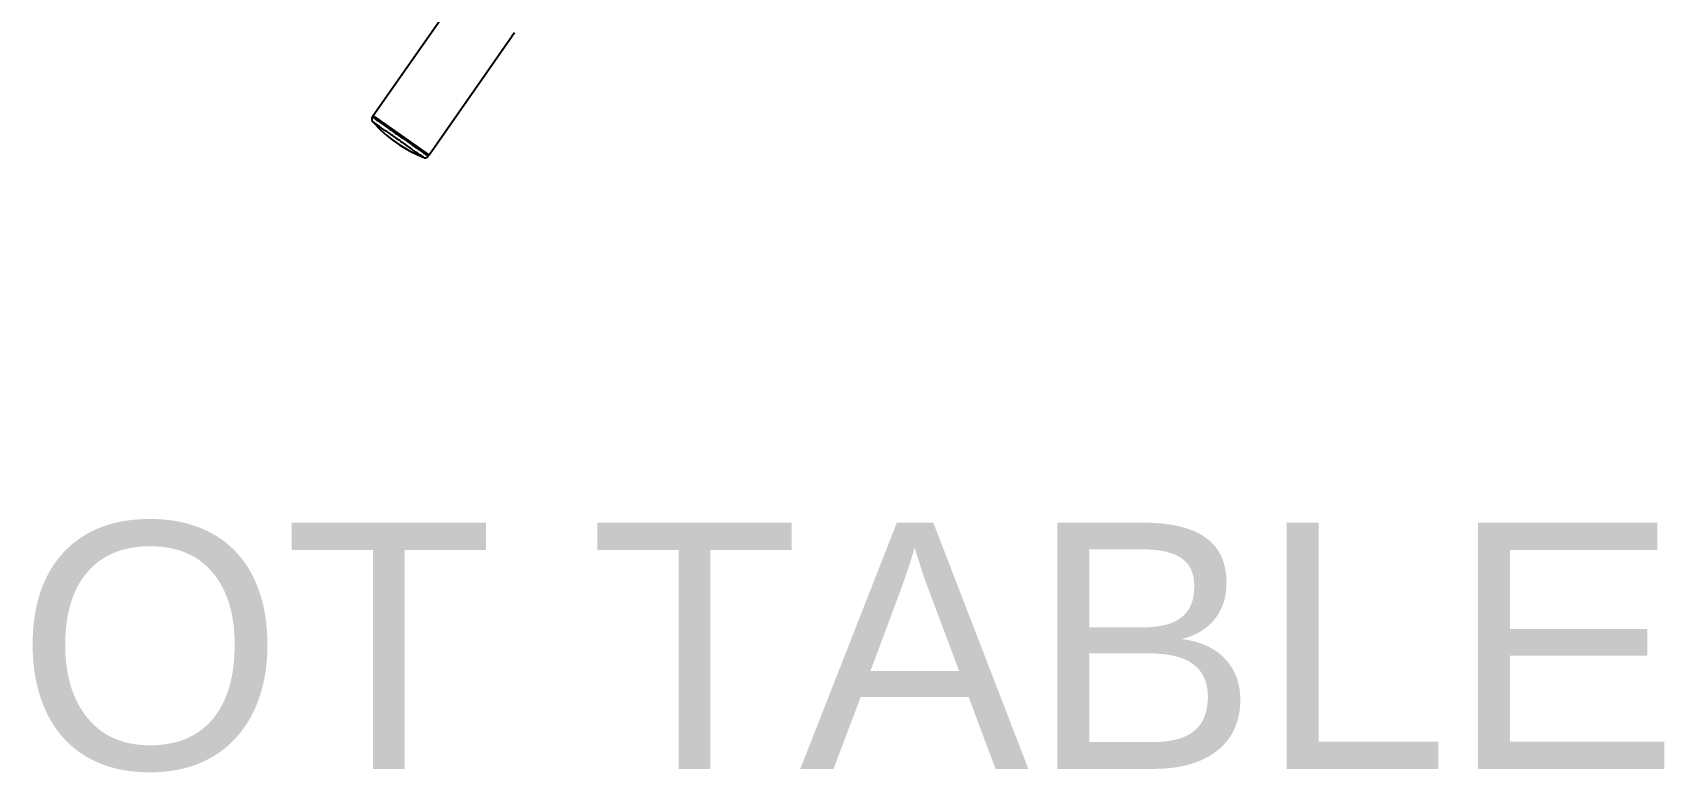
# Model space of a CAD drawing. Extents: x 2733443 to 3206532, y -1516114 to -1264405.
# Drawn here: x 2992450 to 2993112, y -1491878 to -1491577 of the extents above; entities that cross this region are included whole.
import ezdxf

# ---------------------------------------------------------------- set-up
doc = ezdxf.new("R2010")
doc.units = 0
doc.header["$MEASUREMENT"] = 0
doc.linetypes.add('1', pattern=[0, 0, 0])
doc.layers.get('0').update_dxf_attribs({"color": 250, "linetype": '1'})
doc.layers.add('fun-text', color=250, linetype='Continuous')
doc.layers.add('furniture', color=33, linetype='Continuous')
doc.styles.add('ARIAL', font='arial.ttf')

# ---------------------------------------------------------------- blocks, each defined once
blk = doc.blocks.new('EQUIPMENT')
at = {"layer": 'furniture'}
for p, q in [((-38971.51, 10600.65), (-39005.3, 10552.4)), ((-38948.8, 10584.75), (-38982.59, 10536.49)), ((-39005.59, 10551.98), (-39005.62, 10551.93)), ((-39005.3, 10552.4), (-39005.59, 10551.98)), ((-39005.3, 10552.4), (-38982.59, 10536.49)), ((-38984.74, 10535.53), (-38984.68, 10535.51)), ((-38982.88, 10536.08), (-38982.59, 10536.49))]:
    blk.add_line(p, q, dxfattribs=at)
for centre, radius, start, end in [((-39004.3, 10551.09), 1.57, 175.5457, 178.18214), ((-39004.3, 10551.09), 1.57, 178.15756, 180.80209), ((-39004.3, 10551.09), 1.57, 180.8741, 183.52952), ((-39004.3, 10551.09), 1.57, 183.47951, 186.13181), ((-39004.29, 10551.08), 1.58, 170.2603, 172.87361), ((-39004.29, 10551.08), 1.58, 172.84902, 175.47231), ((-39004.3, 10551.09), 1.57, 186.19955, 188.83862), ((-39004.29, 10551.08), 1.58, 167.58561, 170.17881), ((-39004.31, 10551.09), 1.56, 188.82439, 191.47992), ((-39004.33, 10551.08), 1.54, 191.54805, 194.24137), ((-39004.29, 10551.08), 1.58, 165.03113, 167.60862), ((-39004.29, 10551.08), 1.58, 162.39444, 164.94257), ((-39004.3, 10551.09), 1.57, 194.08806, 196.71117), ((-39004.29, 10551.08), 1.58, 159.8781, 162.41197), ((-39004.22, 10551.11), 1.65, 196.74167, 199.20344), ((-39004.33, 10551.08), 1.54, 199.49013, 202.15513), ((-39004.29, 10551.08), 1.58, 157.28471, 159.79693), ((-39004.51, 10551.01), 1.34, 202.25089, 205.34293), ((-39004.29, 10551.08), 1.59, 154.8116, 157.28842), ((-39004.26, 10551.1), 1.61, 204.2471, 206.65884), ((-39004.26, 10551.06), 1.62, 152.29268, 154.69514), ((-39002.55, 10551.95), 3.52, 206.51633, 207.51268), ((-39004.29, 10551.08), 1.58, 149.86796, 152.29798), ((-39004.49, 10551.01), 1.36, 210.25699, 213.47348), ((-39004.36, 10551.12), 1.5, 147.36568, 149.88925), ((-39004.61, 10550.92), 1.22, 213.30764, 218.73068), ((-39003.05, 10552.03), 3.13, 216.60686, 219.35186), ((-38963.63, 10587.73), 56.31, 222.01573, 235), ((-38963.63, 10587.73), 56.31, 235, 247.98427), ((-38984.18, 10536.92), 1.5, 250.34598, 252.86974), ((-38984.15, 10536.99), 1.58, 252.86191, 255.29211), ((-38984.14, 10537.03), 1.62, 255.27588, 257.67852), ((-38984.15, 10537), 1.59, 257.79391, 260.2709), ((-38984.15, 10536.99), 1.58, 260.27297, 262.78535), ((-38984.15, 10536.99), 1.58, 262.8556, 265.38962), ((-38984.15, 10537), 1.58, 265.37802, 267.92629), ((-38984.16, 10536.99), 1.58, 268.01898, 270.59659), ((-38984.16, 10536.99), 1.58, 270.57269, 273.16599), ((-38984.16, 10536.99), 1.57, 273.25207, 275.86546), ((-38984.16, 10536.99), 1.58, 275.8287, 278.45206), ((-38984.16, 10536.99), 1.57, 278.53875, 281.17524), ((-38984.16, 10536.99), 1.57, 281.14195, 283.78651), ((-38984.16, 10536.98), 1.57, 283.85426, 286.50969), ((-38984.16, 10536.98), 1.57, 286.4688, 289.12109), ((-38984.16, 10536.99), 1.57, 289.18364, 291.82267), ((-38984.16, 10536.98), 1.56, 291.81054, 294.46602), ((-38984.15, 10536.95), 1.54, 294.5394, 297.23265), ((-38984.16, 10536.98), 1.57, 297.06472, 299.68774), ((-38984.2, 10537.05), 1.65, 299.72812, 302.1898), ((-38984.15, 10536.95), 1.54, 302.47702, 305.14189), ((-38984.04, 10536.79), 1.34, 305.23762, 308.3295), ((-38984.18, 10537.02), 1.61, 307.2336, 309.64519), ((-38985.39, 10538.5), 3.52, 309.49835, 310.49465), ((-38984.04, 10536.82), 1.36, 313.24064, 316.45692), ((-38983.93, 10536.72), 1.22, 316.2927, 321.71534), ((-38985.36, 10538), 3.14, 319.59355, 322.33834)]:
    blk.add_arc(centre, radius, start, end, dxfattribs=at)
for points, knots in [([(-38948.8, 10584.75), (-38948.8, 10584.75), (-38948.72, 10584.91), (-38948.39, 10585.48), (-38948.09, 10585.95), (-38947.89, 10586.23)], [0, 0, 0, 0, 0.001153921, 0.001978563, 0.003132493, 0.003132493, 0.003132493, 0.003132493]), ([(-39005.59, 10551.98), (-39005.59, 10551.98), (-39005.55, 10551.95), (-39005.26, 10551.75), (-39004.53, 10551.24), (-39003.44, 10550.48), (-39002.03, 10549.49), (-39000.33, 10548.3), (-38998.39, 10546.94), (-38996.29, 10545.47), (-38994.1, 10543.94), (-38991.9, 10542.4), (-38989.76, 10540.9), (-38987.79, 10539.52), (-38986.04, 10538.29), (-38984.58, 10537.27), (-38983.55, 10536.55), (-38982.99, 10536.16), (-38982.88, 10536.08), (-38982.88, 10536.08)], [11.215176, 11.215176, 11.215176, 11.215176, 11.674504, 12.757694, 13.840884, 14.924073, 16.007263, 17.126728, 18.246193, 19.365657, 20.485122, 21.637017, 22.788913, 23.940808, 25.092703, 26.326213, 27.559722, 28.656569, 29.64509, 29.64509, 29.64509, 29.64509]), ([(-38984.74, 10535.53), (-38984.74, 10535.53), (-38984.84, 10535.6), (-38985.35, 10535.96), (-38986.29, 10536.61), (-38987.62, 10537.55), (-38989.23, 10538.67), (-38991.02, 10539.93), (-38992.97, 10541.29), (-38994.99, 10542.7), (-38996.99, 10544.1), (-38998.9, 10545.44), (-39000.67, 10546.68), (-39002.22, 10547.77), (-39003.51, 10548.67), (-39004.5, 10549.36), (-39005.17, 10549.83), (-39005.43, 10550.02), (-39005.47, 10550.04), (-39005.47, 10550.04)], [11.211812, 11.211812, 11.211812, 11.211812, 12.200334, 13.297181, 14.53069, 15.764199, 16.916094, 18.06799, 19.219885, 20.371781, 21.491245, 22.61071, 23.730175, 24.84964, 25.932829, 27.016019, 28.099209, 29.182398, 29.641727, 29.641727, 29.641727, 29.641727])]:
    blk.add_open_spline(points, degree=3, knots=knots, dxfattribs=at)
at = {"layer": 'fun-text', "lineweight": -3, "insert": (-39150.18, 10387.21), "char_height": 100, "attachment_point": 1, "style": 'ARIAL'}
blk.add_mtext_dynamic_manual_height_columns('OT TABLE', width=1049.9658, gutter_width=1375, heights=[0], dxfattribs=at)

msp = doc.modelspace()

# ---------------------------------------------------------------- block references
at = {"color": 240, "true_color": 0xed1f24}
msp.add_blockref('EQUIPMENT', (3031593.1809, -1502163.4359), dxfattribs=at)

doc.saveas('drawing.dxf')
